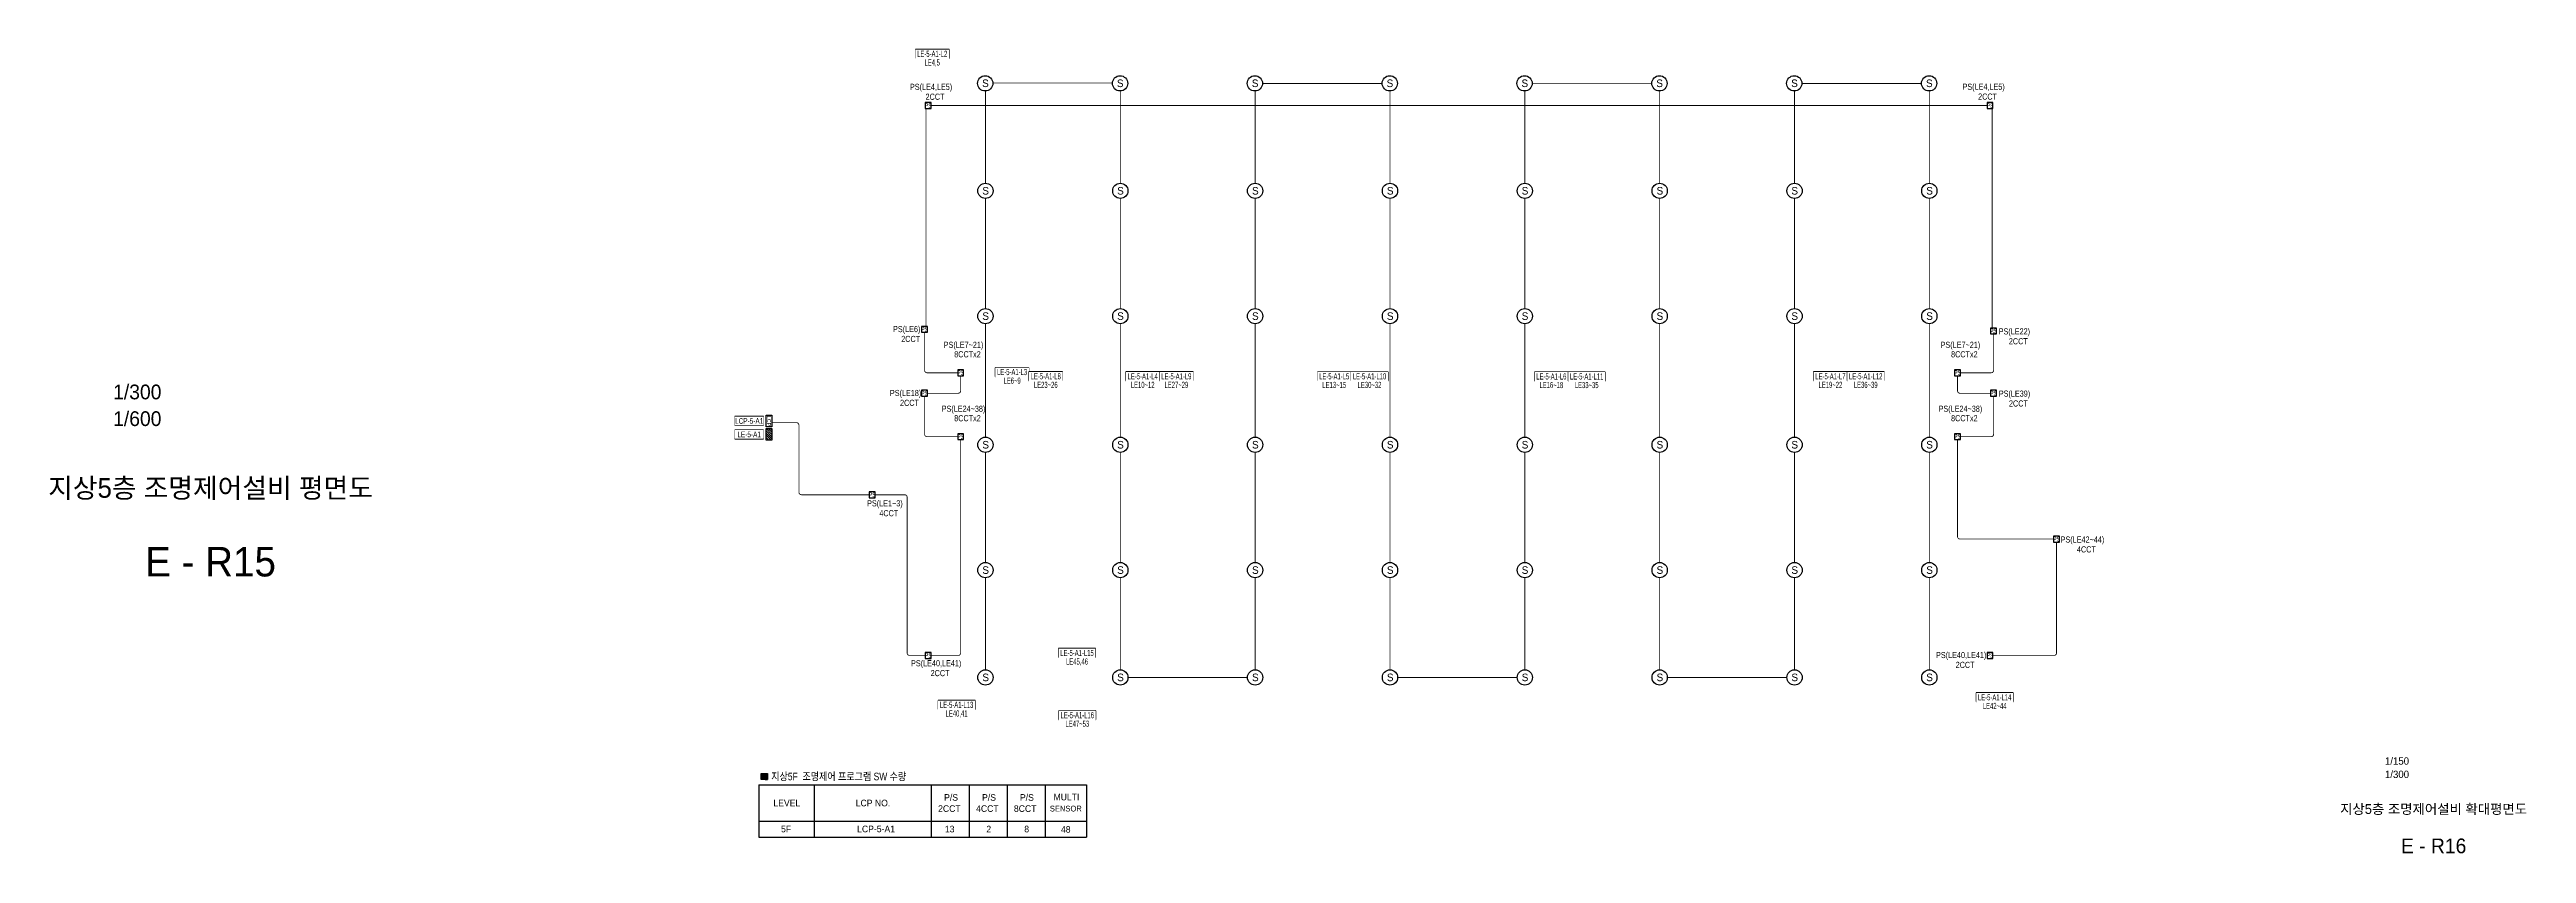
# Model space of a CAD drawing. Header units: millimetres. Extents: x 39625 to 501091, y -351975 to 836145.
# Drawn here: x 223424 to 374591, y 551482 to 600549 of the extents above; entities that cross this region are included whole.
import ezdxf
from ezdxf.enums import TextEntityAlignment as Align

# ---------------------------------------------------------------- set-up
doc = ezdxf.new("R2010")
doc.units = ezdxf.units.MM
doc.header["$LTSCALE"] = 150
doc.set_wipeout_variables(frame=1)
doc.linetypes.add('HIDDEN', pattern=[9.525, 6.35, -3.175])
for name, color, linetype in [('------01 Distribution Panel', 3, 'Continuous'), ('------02 Etc Panel', 3, 'Continuous'), ('------04 Lighting Switch', 2, 'Continuous'), ('-----30 Text', 2, 'Continuous'), ('-----41 Drawing Title', 2, 'Continuous'), ('-----42 Drawing Number', 2, 'Continuous'), ('-----43 Drawing Scale', 3, 'Continuous')]:
    doc.layers.add(name, color=color, linetype=linetype)
doc.styles.add('ELEC', font='Dotum.ttf')

# ---------------------------------------------------------------- blocks, each defined once
blk = doc.blocks.new('ps')
blk.add_lwpolyline([(-79296, 80452), (-79751, 80452), (-79751, 79997), (-79296, 79997)], close=True)
at = {"style": 'ELEC', "width": 0.7}
blk.add_text('PS', height=379.2, dxfattribs=at).set_placement((-79517, 80226), align=Align.MIDDLE_CENTER)
blk = doc.blocks.new('A02')
h = blk.add_hatch()
h.set_pattern_fill('ANSI31', color=256, scale=25, style=0)
h.set_pattern_definition([(45, (-2000, -19200), (-56.1266, 56.1266), [])])
h.paths.add_polyline_path([(-300, 300), (-300, 0), (300, 0), (300, 300)])
blk.add_lwpolyline([(300, 0), (-300, 0), (-300, 300), (300, 300)], close=True)
blk = doc.blocks.new('A07')
blk.add_lwpolyline([(-300, 0), (-300, 300), (300, 300), (300, 0)], close=True)
at = {"style": 'ELEC'}
blk.add_text('LCP', height=200, dxfattribs=at).set_placement((0, 150), align=Align.MIDDLE)

msp = doc.modelspace()

# ---------------------------------------------------------------- hatches: boundary and pattern name
at = {"layer": '-----30 Text'}
h = msp.add_hatch(dxfattribs=at)
h.set_pattern_fill('ANSI31', color=256, scale=1.090331, style=0)
h.set_pattern_definition([(45, (1035317.1733, 359095.856), (-0.09637256818, 0.09637256818), [])])
h.paths.add_polyline_path([(266861, 556360), (267233, 556360), (267233, 555988), (266861, 555988)])

# ---------------------------------------------------------------- linework, layer by layer
at = {"layer": '------01 Distribution Panel', "color": 1, "elevation": 0}
for points in [[(276267, 600024), (278322, 600024), (278322, 600549), (276267, 600549)], [(281142, 580603), (283197, 580603), (283197, 581128), (281142, 581128)], [(289112, 580346), (291167, 580346), (291167, 580871), (289112, 580871)], [(300801, 580341), (302856, 580341), (302856, 580866), (300801, 580866)], [(314054, 580334), (316109, 580334), (316109, 580859), (314054, 580859)], [(331083, 580346), (333138, 580346), (333138, 580871), (331083, 580871)], [(285004, 563459), (287259, 563459), (287259, 563984), (285004, 563984)], [(341008, 560751), (343263, 560751), (343263, 561276), (341008, 561276)], [(277653, 560289), (279908, 560289), (279908, 560814), (277653, 560814)], [(285022, 559663), (287277, 559663), (287277, 560188), (285022, 560188)]]:
    msp.add_lwpolyline(points, close=True, dxfattribs=at)
at = {"layer": '------01 Distribution Panel', "color": 1}
msp.add_lwpolyline([(265245, 576797), (267000, 576797), (267000, 577322), (265245, 577322)], close=True, dxfattribs=at)
at = {"layer": '-----30 Text'}
msp.add_lwpolyline([(266861, 556360), (267233, 556360), (267233, 555988), (266861, 555988)], close=True, dxfattribs=at)
at = {"color": 3}
for p, q in [((266711, 555666), (266711, 552484)), ((266711, 555666), (277233, 555666)), ((270083, 555666), (270083, 552484)), ((277233, 555666), (277233, 552484)), ((277233, 555666), (277233, 552484)), ((277233, 555666), (286713, 555666)), ((279548, 555666), (279548, 552484)), ((281863, 555666), (281863, 552484)), ((284178, 555666), (284178, 552484)), ((286713, 555666), (286713, 552484)), ((286713, 555666), (286713, 552854)), ((266711, 553456), (277233, 553456)), ((277233, 553456), (286713, 553456)), ((266711, 552484), (277233, 552484)), ((277233, 552484), (286713, 552484))]:
    msp.add_line(p, q, dxfattribs=at)
at = {"color": 30, "linetype": 'HIDDEN', "lineweight": -3, "ltscale": 0.2, "const_width": 50, "elevation": 0}
for points in [[(277230, 597130), (341670, 597130)], [(276920, 596950), (276920, 583650)], [(341980, 596950), (341980, 583550)]]:
    msp.add_lwpolyline(points, dxfattribs=at)
at = {"color": 4, "linetype": 'HIDDEN', "lineweight": -3, "ltscale": 0.2, "const_width": 50, "elevation": 0}
for points in [[(280543, 598020), (280544, 592391)], [(281009, 598503), (288307, 598503)], [(288773, 598020), (288774, 592391)], [(297002, 598020), (297003, 592391)], [(297454, 598475), (304751, 598475)], [(305232, 598020), (305233, 592391)], [(313462, 598020), (313462, 592391)], [(313913, 598486), (321210, 598486)], [(321691, 598020), (321692, 592391)], [(329921, 598020), (329921, 592391)], [(330372, 598475), (337670, 598475)], [(338150, 598020), (338151, 592391)], [(280543, 591459), (280544, 587634)], [(288773, 591459), (288774, 587634)], [(297002, 591459), (297003, 587600)], [(305232, 591459), (305233, 587600)], [(313461, 591459), (313463, 587600)], [(321691, 591459), (321692, 587600)], [(329920, 591459), (329922, 587634)], [(338150, 591459), (338151, 587634)], [(280544, 587634), (280545, 584741)], [(288774, 587634), (288774, 584741)], [(297003, 587634), (297004, 584741)], [(305233, 587634), (305233, 584741)], [(313463, 587634), (313463, 584741)], [(321692, 587634), (321692, 584741)], [(329922, 587634), (329922, 584741)], [(338151, 587634), (338152, 584741)], [(280545, 576891), (280543, 583809)], [(288775, 576891), (288773, 583809)], [(297004, 576891), (297002, 583809)], [(305234, 576891), (305232, 583809)], [(313463, 576891), (313461, 583809)], [(321693, 576891), (321691, 583809)], [(329922, 576891), (329920, 583809)], [(338152, 576891), (338150, 583809)], [(280543, 572134), (280543, 575959)], [(288773, 571900), (288773, 575959)], [(297002, 572134), (297002, 575959)], [(305232, 572134), (305232, 575959)], [(313462, 572134), (313462, 575959)], [(321691, 572134), (321691, 575959)], [(329921, 572134), (329921, 575959)], [(338150, 572134), (338150, 575959)], [(280543, 569241), (280543, 572134)], [(288773, 569241), (288773, 572134)], [(297002, 569241), (297002, 572134)], [(305232, 569241), (305232, 572134)], [(313462, 569241), (313462, 572134)], [(321691, 569241), (321691, 572134)], [(329921, 569241), (329921, 572134)], [(338150, 569241), (338150, 572134)], [(280543, 562691), (280544, 568309)], [(288773, 562691), (288774, 568309)], [(297002, 562691), (297003, 568309)], [(305232, 562691), (305233, 568309)], [(313462, 562691), (313462, 568309)], [(321691, 562691), (321692, 568309)], [(329921, 562691), (329922, 568309)], [(338150, 562691), (338151, 568309)], [(289239, 562225), (296536, 562225)], [(305698, 562225), (312995, 562225)], [(322157, 562225), (329454, 562225)]]:
    msp.add_lwpolyline(points, dxfattribs=at)
at = {"color": 30, "linetype": 'HIDDEN', "lineweight": -3, "ltscale": 0.2, "const_width": 50, "elevation": 0}
for points in [[(276830, 583290), (276830, 580970, 0.4142136), (276980, 580820), (278850, 580820)], [(342070, 583290), (342070, 580970, -0.4142136), (341920, 580820), (340050, 580820)], [(279030, 580640), (279030, 579720, -0.4142136), (278880, 579570), (277010, 579570)], [(339870, 580640), (339870, 579720, 0.4142136), (340020, 579570), (341890, 579570)], [(278850, 576920), (276980, 576920, -0.4142136), (276830, 577070), (276830, 579390)], [(340050, 576920), (341920, 576920, 0.4142136), (342070, 577070), (342070, 579390)], [(267510, 577775), (269009, 577775, -0.4142136), (269159, 577625), (269159, 573525, 0.4142039), (269309, 573375), (273450, 573375)], [(279030, 576740), (279030, 563720, -0.4142136), (278880, 563570), (277230, 563570)], [(339870, 576740), (339870, 570820, 0.4142136), (340020, 570670), (345732, 570670)], [(273810, 573375), (275615, 573375, -0.4142136), (275765, 573225), (275765, 563720, 0.4142136), (275915, 563570), (276870, 563570)], [(345912, 570490), (345912, 563720, -0.4142136), (345762, 563570), (342030, 563570)]]:
    msp.add_lwpolyline(points, format="xyb", dxfattribs=at)
at = {"color": 2}
for centre in [(280529, 598485), (288758, 598485), (296988, 598485), (305218, 598485), (313447, 598485), (321677, 598485), (329906, 598485), (338136, 598485), (280543, 591925), (288773, 591925), (297002, 591925), (305232, 591925), (313462, 591925), (321691, 591925), (329921, 591925), (338150, 591925), (280543, 584275), (288773, 584275), (297002, 584275), (305232, 584275), (313462, 584275), (321691, 584275), (329921, 584275), (338150, 584275), (280543, 576425), (288773, 576425), (297002, 576425), (305232, 576425), (313462, 576425), (321691, 576425), (329921, 576425), (338150, 576425), (280543, 568775), (288773, 568775), (297002, 568775), (305232, 568775), (313462, 568775), (321691, 568775), (329921, 568775), (338150, 568775), (280543, 562225), (288773, 562225), (297002, 562225), (305232, 562225), (313462, 562225), (321691, 562225), (329921, 562225), (338150, 562225)]:
    msp.add_circle(centre, 466, dxfattribs=at)

# ---------------------------------------------------------------- block references
at = {"layer": '------01 Distribution Panel', "xscale": 1.2, "yscale": 1.2, "zscale": 1.2, "rotation": 270}
msp.add_blockref('A02', (267150, 577060), dxfattribs=at)
at = {"layer": '------02 Etc Panel', "xscale": 1.2, "yscale": 1.2, "zscale": 1.2, "rotation": 270}
msp.add_blockref('A07', (267150, 577880), dxfattribs=at)
at = {"layer": '------04 Lighting Switch', "xscale": 0.790589613177827, "yscale": 0.790589613177827, "zscale": 0.790589613177827}
for p in [(339920, 533705), (404720, 533705), (339700, 520045), (404940, 519945), (341900, 517395), (402740, 517395), (339700, 516145), (404940, 516145), (341900, 513495), (402740, 513495), (336500, 509950), (408783, 507245), (339920, 500145), (404720, 500145)]:
    msp.add_blockref('ps', p, dxfattribs=at)

# ---------------------------------------------------------------- texts
at = {"layer": '-----30 Text', "style": 'ELEC', "width": 0.9}
for s, p in [('PS(LE4,LE5)', (277225, 598224)), ('2CCT', (277465, 597670)), ('PS(LE4,LE5)', (341462, 598231)), ('2CCT', (341701, 597677)), ('PS(LE6)', (275738, 583440)), ('PS(LE22)', (343338, 583300)), ('2CCT', (275977, 582886)), ('PS(LE7~21)', (279205, 582479)), ('8CCTx2', (279445, 581949)), ('PS(LE7~21)', (340045, 582479)), ('8CCTx2', (340285, 581949)), ('2CCT', (343577, 582746)), ('PS(LE18)', (275668, 579540)), ('2CCT', (275907, 578986)), ('PS(LE39)', (343346, 579502)), ('2CCT', (343585, 578947)), ('PS(LE24~38)', (279205, 578579)), ('8CCTx2', (279445, 578049)), ('PS(LE24~38)', (340045, 578579)), ('8CCTx2', (340285, 578049)), ('PS(LE1~3)', (274406, 572805)), ('4CCT', (274646, 572250)), ('PS(LE42~44)', (347494, 570596)), ('4CCT', (347733, 570042)), ('PS(LE40,LE41)', (277535, 563046)), ('2CCT', (277774, 562491)), ('PS(LE40,LE41)', (340092, 563546)), ('2CCT', (340332, 562992))]:
    msp.add_text(s, height=375, dxfattribs=at).set_placement(p, align=Align.MIDDLE)
at = {"layer": '-----30 Text', "style": 'ELEC', "width": 0.85}
msp.add_text('지상5F  조명제어 프로그램 SW 수량', height=463.68, dxfattribs=at).set_placement((267468, 555949))
at = {"layer": '-----30 Text', "style": 'ELEC'}
for s, height, p in [(' P/S', 402.9, (277874, 554699)), (' P/S', 402.9, (280188, 554699)), (' P/S', 402.9, (282503, 554699)), ('MULTI', 402.9, (284697, 554723)), (' LEVEL', 402.9, (267453, 554360)), (' LCP NO.', 402.9, (272479, 554359)), ('2CCT', 402.9, (277653, 554020)), ('4CCT', 402.9, (279973, 554020)), ('8CCT', 402.9, (282279, 554020)), ('SENSOR', 352.9, (284473, 554045)), ('5F', 402.9, (268070, 552772)), ('LCP-5-A1', 402.9, (272711, 552777)), ('13', 402.9, (278065, 552769)), ('2', 403, (280597, 552769)), ('8', 403, (282912, 552769)), ('48', 402.9, (285152, 552747))]:
    msp.add_text(s, height=height, dxfattribs=at).set_placement(p)
at = {"layer": '-----41 Drawing Title', "style": 'ELEC'}
for s, height, p in [('지상5층 조명제어설비 평면도', 1200, (233250, 573790)), ('지상5층 조명제어설비 확대평면도', 600, (368925, 554195))]:
    msp.add_text(s, height=height, dxfattribs=at).set_placement(p, align=Align.MIDDLE_CENTER)
at = {"layer": '-----42 Drawing Number', "style": 'ELEC'}
for s, height, p in [('E - R15', 1800, (233250, 569290)), ('E - R16', 900, (368925, 551945))]:
    msp.add_text(s, height=height, dxfattribs=at).set_placement(p, align=Align.MIDDLE_CENTER)
at = {"layer": '-----43 Drawing Scale', "style": 'ELEC'}
for s, height, p in [('1/300', 900, (228779, 579650)), ('1/600', 900, (228779, 578020)), ('1/150', 450, (366690, 557125)), ('1/300', 450, (366690, 556310))]:
    msp.add_text(s, height=height, dxfattribs=at).set_placement(p, align=Align.MIDDLE_CENTER)
at = {"color": 4, "style": 'ELEC'}
for p in [(280743, 598257), (288973, 598257), (297203, 598257), (305432, 598257), (313662, 598257), (321891, 598257), (330121, 598257), (338350, 598257), (280758, 591697), (288987, 591697), (297217, 591697), (305447, 591697), (313676, 591697), (321906, 591697), (330135, 591697), (338365, 591697), (280758, 584047), (288987, 584047), (297217, 584047), (305447, 584047), (313676, 584047), (321906, 584047), (330135, 584047), (338365, 584047), (280758, 576197), (288987, 576197), (297217, 576197), (305447, 576197), (313676, 576197), (321906, 576197), (330135, 576197), (338365, 576197), (280758, 568547), (288987, 568547), (297217, 568547), (305447, 568547), (313676, 568547), (321906, 568547), (330135, 568547), (338365, 568547), (280758, 561997), (288987, 561997), (297217, 561997), (305447, 561997), (313676, 561997), (321906, 561997), (330135, 561997), (338365, 561997)]:
    msp.add_text('S', height=464, dxfattribs=at).set_placement(p, align=Align.RIGHT)

# ---------------------------------------------------------------- next in the draw order: wipeouts: each hides what was drawn before it
at = {"color": 1}
for points in [[(276267, 600024), (278322, 600024), (278322, 600549), (276267, 600549)], [(281142, 580603), (283197, 580603), (283197, 581128), (281142, 581128)], [(289112, 580346), (291167, 580346), (291167, 580871), (289112, 580871)], [(300801, 580341), (302856, 580341), (302856, 580866), (300801, 580866)], [(314054, 580334), (316109, 580334), (316109, 580859), (314054, 580859)], [(331083, 580346), (333138, 580346), (333138, 580871), (331083, 580871)], [(265245, 576797), (267000, 576797), (267000, 577322), (265245, 577322)], [(285004, 563459), (287259, 563459), (287259, 563984), (285004, 563984)], [(341008, 560751), (343263, 560751), (343263, 561276), (341008, 561276)], [(277653, 560289), (279908, 560289), (279908, 560814), (277653, 560814)], [(285022, 559663), (287277, 559663), (287277, 560188), (285022, 560188)]]:
    msp.add_wipeout(points, dxfattribs=at)

# ---------------------------------------------------------------- next in the draw order: linework, layer by layer
at = {"layer": '------01 Distribution Panel', "color": 1}
msp.add_lwpolyline([(265245, 577617), (267000, 577617), (267000, 578142), (265245, 578142)], close=True, dxfattribs=at)

# ---------------------------------------------------------------- next in the draw order: wipeouts: each hides what was drawn before it
at = {"color": 1}
for points in [[(276267, 599499), (278322, 599499), (278322, 600024), (276267, 600024)], [(281142, 580078), (283197, 580078), (283197, 580603), (281142, 580603)], [(289112, 579821), (291167, 579821), (291167, 580346), (289112, 580346)], [(300801, 579816), (302856, 579816), (302856, 580341), (300801, 580341)], [(314054, 579809), (316109, 579809), (316109, 580334), (314054, 580334)], [(331083, 579821), (333138, 579821), (333138, 580346), (331083, 580346)], [(285004, 562934), (287259, 562934), (287259, 563459), (285004, 563459)], [(277653, 559764), (279908, 559764), (279908, 560289), (277653, 560289)], [(285022, 559138), (287277, 559138), (287277, 559663), (285022, 559663)], [(341008, 560226), (343263, 560226), (343263, 560751), (341008, 560751)]]:
    msp.add_wipeout(points, dxfattribs=at)

# ---------------------------------------------------------------- next in the draw order: linework, layer by layer
at = {"layer": '------01 Distribution Panel', "color": 1, "elevation": 0}
for points in [[(283197, 580348), (285252, 580348), (285252, 580873), (283197, 580873)], [(291167, 580346), (293222, 580346), (293222, 580871), (291167, 580871)], [(302856, 580341), (305111, 580341), (305111, 580866), (302856, 580866)], [(316109, 580334), (318363, 580334), (318363, 580859), (316109, 580859)], [(333138, 580346), (335393, 580346), (335393, 580871), (333138, 580871)]]:
    msp.add_lwpolyline(points, close=True, dxfattribs=at)

# ---------------------------------------------------------------- next in the draw order: texts
at = {"style": 'ELEC', "width": 0.6}
for s, p in [('LE-5-A1-L2', (277294, 600286)), ('LE4,5', (277294, 599761)), ('LE-5-A1-L15', (286132, 563722)), ('LE45,46', (286132, 563197)), ('LE-5-A1-L14', (342135, 561013)), ('LE-5-A1-L13', (278781, 560552)), ('LE40,41', (278781, 560027)), ('LE-5-A1-L16', (286149, 559925)), ('LE47~53', (286149, 559400)), ('LE42~44', (342135, 560488))]:
    msp.add_text(s, height=375, dxfattribs=at).set_placement(p, align=Align.MIDDLE_CENTER)

# ---------------------------------------------------------------- next in the draw order: wipeouts: each hides what was drawn before it
at = {"color": 1}
msp.add_wipeout([(265245, 577617), (267000, 577617), (267000, 578142), (265245, 578142)], dxfattribs=at)

# ---------------------------------------------------------------- next in the draw order: texts
at = {"layer": '------01 Distribution Panel', "style": 'ELEC', "width": 0.7}
for s, p in [('LCP-5-A1', (266123, 577880)), ('LE-5-A1', (266123, 577060))]:
    msp.add_text(s, height=350, dxfattribs=at).set_placement(p, align=Align.MIDDLE_CENTER)

# ---------------------------------------------------------------- next in the draw order: wipeouts: each hides what was drawn before it
at = {"color": 1}
for points in [[(283197, 580348), (285252, 580348), (285252, 580873), (283197, 580873)], [(291167, 580346), (293222, 580346), (293222, 580871), (291167, 580871)], [(302856, 580341), (305111, 580341), (305111, 580866), (302856, 580866)], [(316109, 580334), (318363, 580334), (318363, 580859), (316109, 580859)], [(333138, 580346), (335393, 580346), (335393, 580871), (333138, 580871)]]:
    msp.add_wipeout(points, dxfattribs=at)

# ---------------------------------------------------------------- next in the draw order: wipeouts: each hides what was drawn before it
for points in [[(283197, 579823), (285252, 579823), (285252, 580348), (283197, 580348)], [(291167, 579821), (293222, 579821), (293222, 580346), (291167, 580346)], [(302856, 579816), (305111, 579816), (305111, 580341), (302856, 580341)], [(316109, 579809), (318363, 579809), (318363, 580334), (316109, 580334)], [(333138, 579821), (335393, 579821), (335393, 580346), (333138, 580346)]]:
    msp.add_wipeout(points, dxfattribs=at)

# ---------------------------------------------------------------- next in the draw order: texts
at = {"style": 'ELEC', "width": 0.6}
for s, p in [('LE-5-A1-L3', (282170, 580866)), ('LE6~9', (282170, 580341)), ('LE-5-A1-L8', (284225, 580610)), ('LE-5-A1-L4', (290139, 580608)), ('LE-5-A1-L9', (292194, 580608)), ('LE-5-A1-L5', (301829, 580604)), ('LE-5-A1-L10', (303984, 580604)), ('LE-5-A1-L6', (315081, 580597)), ('LE-5-A1-L11', (317236, 580597)), ('LE-5-A1-L7', (332111, 580608)), ('LE-5-A1-L12', (334265, 580608)), ('LE23~26', (284225, 580085)), ('LE10~12', (290139, 580083)), ('LE27~29', (292194, 580083)), ('LE13~15', (301829, 580079)), ('LE30~32', (303984, 580079)), ('LE16~18', (315081, 580072)), ('LE33~35', (317236, 580072)), ('LE19~22', (332111, 580083)), ('LE36~39', (334265, 580083))]:
    msp.add_text(s, height=375, dxfattribs=at).set_placement(p, align=Align.MIDDLE_CENTER)

doc.saveas('drawing.dxf')
